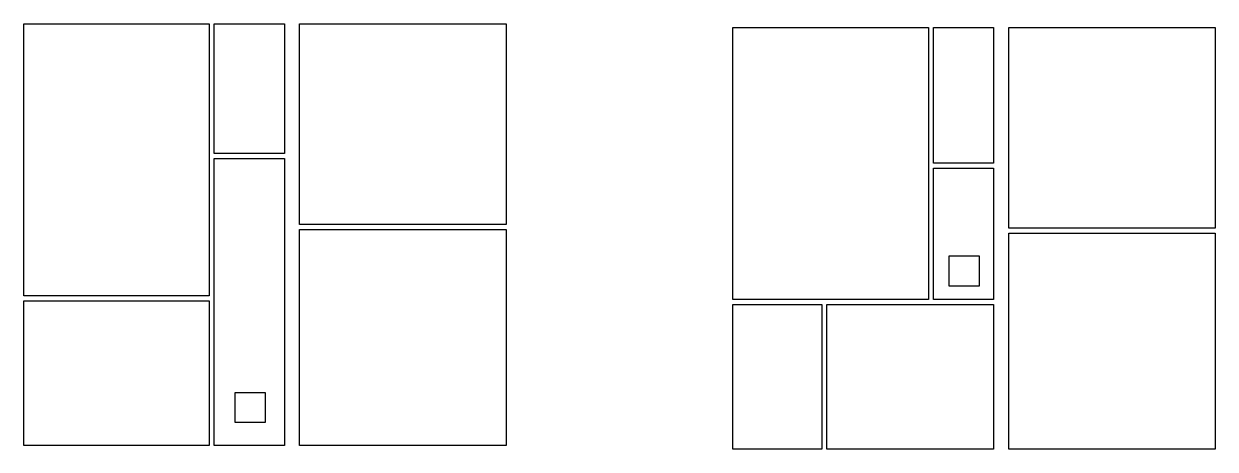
# Model space of a CAD drawing. Header units: metres. Extents: x 4.1 to 27.9, y 43.6 to 52.1.
import ezdxf

# ---------------------------------------------------------------- set-up
doc = ezdxf.new("R2010")
doc.units = ezdxf.units.M
doc.layers.add('AREE LEONARDO', color=5, linetype='Continuous')

msp = doc.modelspace()

# ---------------------------------------------------------------- linework, layer by layer
at = {"layer": 'AREE LEONARDO', "color": 5, "linetype": 'Continuous'}
for points in [[(4.136, 52.09), (7.827, 52.09), (7.827, 46.673), (4.136, 46.673)], [(9.627, 52.09), (13.736, 52.09), (13.736, 48.092), (9.627, 48.092)], [(18.251, 52.017), (22.141, 52.017), (22.141, 46.6), (18.251, 46.6)], [(23.741, 52.017), (27.851, 52.017), (27.851, 48.019), (23.741, 48.019)], [(7.927, 49.41), (9.327, 49.41), (9.327, 43.69), (7.927, 43.69)], [(22.241, 49.212), (23.441, 49.212), (23.441, 46.6), (22.241, 46.6)], [(9.627, 47.992), (13.736, 47.992), (13.736, 43.69), (9.627, 43.69)], [(23.741, 47.919), (27.851, 47.919), (27.851, 43.617), (23.741, 43.617)], [(4.136, 46.573), (7.827, 46.573), (7.827, 43.69), (4.136, 43.69)], [(20.123, 46.5), (23.441, 46.5), (23.441, 43.617), (20.123, 43.617)]]:
    msp.add_lwpolyline(points, close=True, dxfattribs=at)
at = {"layer": 'AREE LEONARDO', "color": 3}
for points in [[(7.927, 52.09), (9.327, 52.09), (9.327, 49.51), (7.927, 49.51)], [(22.241, 52.017), (23.441, 52.017), (23.441, 49.312), (22.241, 49.312)], [(18.251, 46.5), (20.023, 46.5), (20.023, 43.617), (18.251, 43.617)]]:
    msp.add_lwpolyline(points, close=True, dxfattribs=at)
at = {"layer": 'AREE LEONARDO', "color": 1}
for points in [[(22.555, 47.466), (23.155, 47.466), (23.155, 46.866), (22.555, 46.866)], [(8.342, 44.749), (8.942, 44.749), (8.942, 44.149), (8.342, 44.149)]]:
    msp.add_lwpolyline(points, close=True, dxfattribs=at)

doc.saveas('drawing.dxf')
